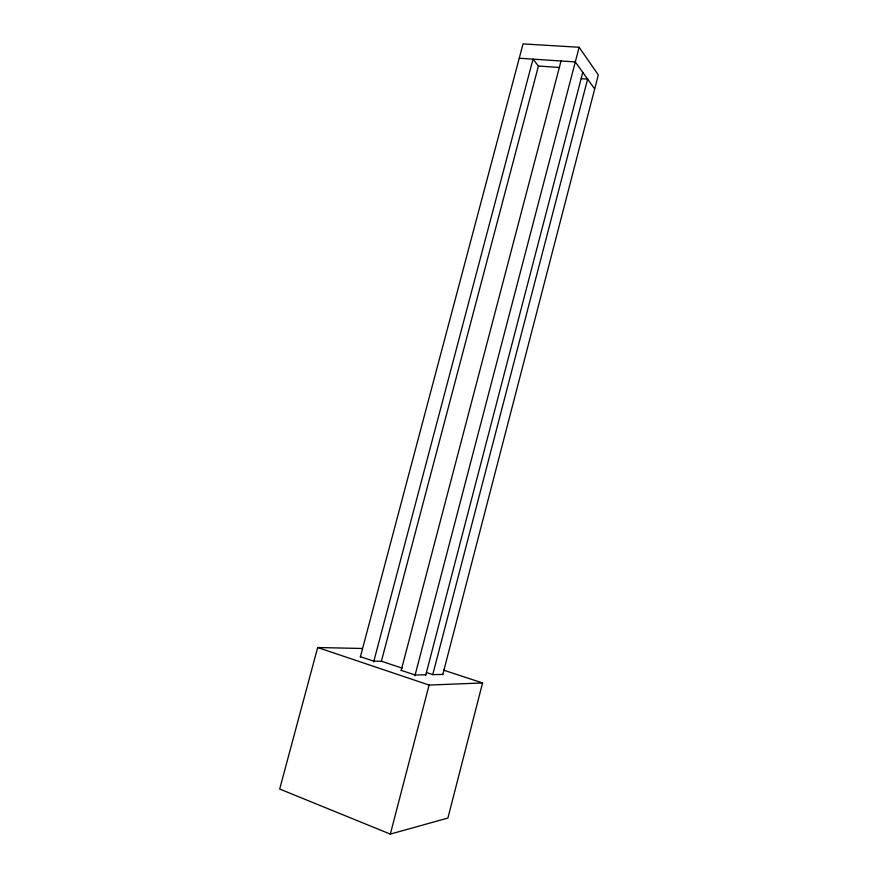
<?xml version="1.0" encoding="UTF-8"?>
<svg xmlns="http://www.w3.org/2000/svg" width="878" height="878" viewBox="0 0 878 878"><rect width="100%" height="100%" fill="white"/><g stroke="black" fill="none" stroke-linecap="round" stroke-linejoin="round"><path stroke-width="1.32" d="M443.62 670.166L482.571 682.952L447.923 818.033L390.326 834.1L279.676 789.037L317.671 647.525L362.427 648.491M390.326 834.1L429.101 685.059L482.571 682.952M426.554 672.581L432.744 674.633L587.623 79.119L581.291 78.658M442.742 674.721L598.324 74.926L579.129 47.269L523.047 43.9L360.298 657.128M414.943 675.676L579.129 47.269M425.611 675.588L582.772 72.358M360.408 656.711L373.841 661.2L381.392 661.222L538.433 66.048L559.582 67.507M401.125 670.627L561.042 60.988M373.633 662.012L533.012 59.144L538.664 66.355M425.819 674.776L415.118 675.006L401.191 670.353M432.744 674.633L442.819 674.414M519.238 58.233L575.299 61.932L594.68 88.963M381.392 661.222L402.047 668.103M317.671 647.525L429.101 685.059"/></g></svg>
